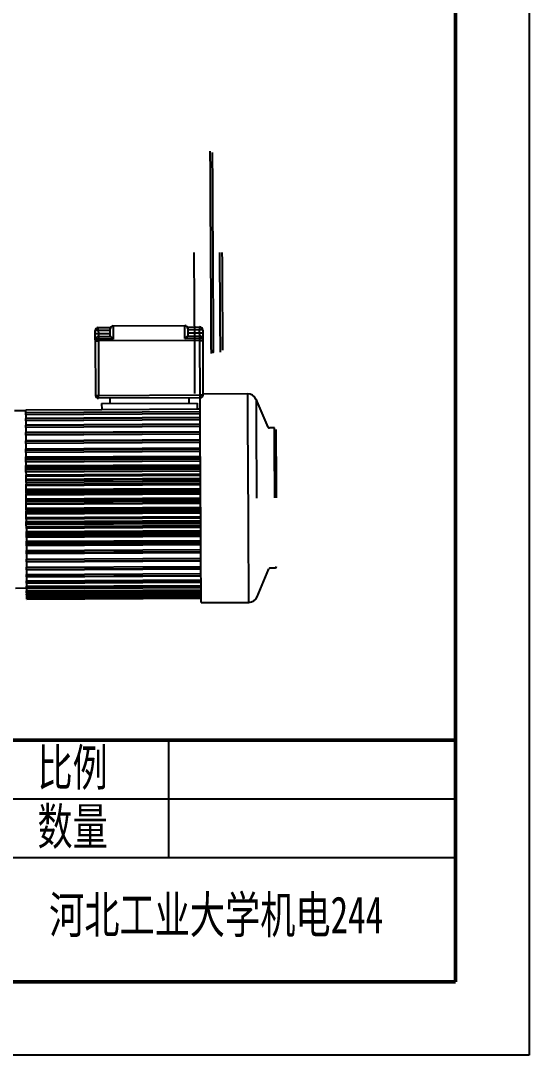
# Model space of a CAD drawing. Header units: millimetres. Extents: x -1795330 to -1787343, y -899964 to -866814.
# Drawn here: x -1787411.9 to -1787342.9, y -899964.1 to -899823.6 of the extents above; entities that cross this region are included whole.
import ezdxf

# ---------------------------------------------------------------- set-up
doc = ezdxf.new("R2010")
doc.units = ezdxf.units.MM
for name, color, linetype, lineweight in [('粗实线', 7, 'Continuous', 50), ('细实线', 7, 'Continuous', 25), ('细直线', 160, 'Continuous', 25)]:
    doc.layers.add(name, color=color, linetype=linetype, lineweight=lineweight)
doc.styles.add('汉字', font='simfang.ttf', dxfattribs={"width": 0.7, "height": 5})

msp = doc.modelspace()

# ---------------------------------------------------------------- linework, layer by layer
at = {"color": 7, "linetype": 'Continuous', "lineweight": 25}
for p, q in [((-1787401.4, -899865.65), (-1787401.8, -899865.65)), ((-1787401.8, -899866.05), (-1787401.8, -899865.65)), ((-1787401.4, -899865.24), (-1787399.73, -899865.23)), ((-1787401.4, -899865.65), (-1787401.4, -899865.24)), ((-1787399.78, -899865.64), (-1787401.4, -899865.65)), ((-1787401.4, -899865.65), (-1787401.39, -899866.05)), ((-1787399.77, -899866.45), (-1787399.78, -899865.43)), ((-1787399.38, -899865.03), (-1787389.66, -899864.97)), ((-1787399.38, -899865.03), (-1787399.37, -899866.8)), ((-1787389.66, -899866.75), (-1787389.66, -899864.97)), ((-1787389.31, -899865.18), (-1787387.64, -899865.17)), ((-1787389.26, -899865.38), (-1787389.25, -899866.39)), ((-1787387.64, -899865.57), (-1787389.26, -899865.58)), ((-1787387.64, -899865.17), (-1787387.64, -899865.57)), ((-1787387.64, -899865.98), (-1787387.64, -899865.57)), ((-1787387.23, -899865.57), (-1787387.64, -899865.57)), ((-1787387.23, -899865.57), (-1787387.23, -899865.97)), ((-1787401.8, -899866.05), (-1787401.39, -899866.05)), ((-1787401.8, -899866.86), (-1787401.8, -899866.05)), ((-1787401.79, -899867.06), (-1787401.8, -899866.86)), ((-1787401.79, -899867.06), (-1787401.39, -899867.06)), ((-1787401.75, -899874.45), (-1787401.79, -899867.06)), ((-1787401.39, -899866.05), (-1787399.78, -899866.04)), ((-1787401.39, -899866.05), (-1787401.39, -899866.46)), ((-1787401.39, -899866.46), (-1787399.76, -899866.45)), ((-1787401.39, -899866.46), (-1787401.39, -899866.81)), ((-1787399.37, -899866.8), (-1787401.39, -899866.81)), ((-1787401.39, -899866.81), (-1787401.39, -899867.06)), ((-1787387.63, -899866.99), (-1787401.39, -899867.06)), ((-1787401.39, -899867.06), (-1787401.35, -899874.45)), ((-1787387.63, -899866.73), (-1787389.66, -899866.75)), ((-1787389.26, -899866.39), (-1787387.63, -899866.38)), ((-1787389.25, -899865.98), (-1787387.64, -899865.98)), ((-1787387.64, -899865.98), (-1787387.23, -899865.97)), ((-1787387.63, -899866.38), (-1787387.64, -899865.98)), ((-1787387.63, -899866.73), (-1787387.63, -899866.38)), ((-1787387.63, -899866.99), (-1787387.63, -899866.73)), ((-1787387.63, -899866.99), (-1787387.23, -899866.98)), ((-1787387.59, -899874.37), (-1787387.63, -899866.99)), ((-1787387.23, -899865.97), (-1787387.23, -899866.78)), ((-1787387.23, -899866.78), (-1787387.23, -899866.98)), ((-1787387.23, -899866.98), (-1787387.19, -899874.37)), ((-1787401.75, -899874.45), (-1787401.35, -899874.45)), ((-1787401.35, -899874.45), (-1787387.59, -899874.37)), ((-1787401.35, -899874.85), (-1787401.35, -899874.45)), ((-1787387.59, -899874.78), (-1787401.35, -899874.85)), ((-1787400.94, -899875.56), (-1787387.99, -899875.49)), ((-1787399.83, -899874.84), (-1787399.83, -899875.55)), ((-1787389.11, -899874.79), (-1787389.1, -899875.49)), ((-1787387.99, -899875.49), (-1787387.98, -899876.3)), ((-1787387.59, -899874.78), (-1787387.59, -899874.37)), ((-1787387.59, -899874.37), (-1787387.19, -899874.37)), ((-1787387.59, -899874.78), (-1787387.59, -899874.78)), ((-1787381.11, -899874.24), (-1787387.19, -899874.27)), ((-1787387.19, -899874.37), (-1787387.19, -899874.37)), ((-1787378.36, -899878.75), (-1787379.99, -899874.97)), ((-1787411.25, -899876.53), (-1787412.75, -899876.53)), ((-1787411.25, -899876.42), (-1787400.93, -899876.37)), ((-1787411.25, -899876.8), (-1787411.25, -899876.42)), ((-1787387.58, -899876.67), (-1787411.25, -899876.8)), ((-1787387.58, -899876.69), (-1787411.25, -899876.82)), ((-1787411.25, -899876.82), (-1787411.25, -899876.8)), ((-1787411.25, -899877.1), (-1787411.25, -899876.82)), ((-1787400.94, -899875.56), (-1787400.93, -899876.37)), ((-1787400.93, -899876.37), (-1787387.98, -899876.3)), ((-1787387.98, -899876.3), (-1787387.58, -899876.29)), ((-1787387.58, -899876.97), (-1787411.25, -899877.1)), ((-1787411.25, -899877.1), (-1787411.25, -899877.58)), ((-1787387.57, -899877.45), (-1787411.25, -899877.58)), ((-1787387.57, -899877.49), (-1787411.25, -899877.62)), ((-1787411.25, -899877.62), (-1787411.25, -899877.58)), ((-1787411.24, -899877.9), (-1787411.25, -899877.62)), ((-1787387.57, -899877.77), (-1787411.24, -899877.9)), ((-1787411.24, -899877.9), (-1787411.24, -899878.49)), ((-1787387.57, -899878.36), (-1787411.24, -899878.49)), ((-1787387.57, -899878.41), (-1787411.24, -899878.54)), ((-1787411.24, -899878.54), (-1787411.24, -899878.49)), ((-1787411.24, -899878.82), (-1787411.24, -899878.54)), ((-1787387.57, -899878.7), (-1787411.24, -899878.82)), ((-1787411.24, -899878.82), (-1787411.24, -899879.51)), ((-1787387.56, -899879.38), (-1787411.24, -899879.51)), ((-1787387.56, -899879.45), (-1787411.24, -899879.58)), ((-1787411.24, -899879.58), (-1787411.24, -899879.51)), ((-1787411.23, -899879.86), (-1787411.24, -899879.58)), ((-1787377.5, -899878.87), (-1787378.17, -899878.87)), ((-1787387.56, -899879.73), (-1787411.23, -899879.86)), ((-1787411.23, -899879.86), (-1787411.23, -899880.63)), ((-1787387.56, -899880.5), (-1787411.23, -899880.63)), ((-1787387.56, -899880.58), (-1787411.23, -899880.71)), ((-1787411.23, -899880.71), (-1787411.23, -899880.63)), ((-1787411.23, -899881), (-1787411.23, -899880.71)), ((-1787387.55, -899880.87), (-1787411.23, -899881)), ((-1787411.23, -899881), (-1787411.22, -899881.7)), ((-1787411.22, -899881.7), (-1787387.55, -899881.57)), ((-1787411.22, -899881.78), (-1787411.22, -899881.7)), ((-1787387.55, -899881.71), (-1787411.22, -899881.84)), ((-1787411.22, -899881.84), (-1787411.22, -899881.78)), ((-1787387.55, -899881.81), (-1787411.22, -899881.94)), ((-1787411.22, -899881.94), (-1787411.22, -899881.84)), ((-1787411.22, -899882.22), (-1787411.22, -899881.94)), ((-1787387.55, -899882.09), (-1787411.22, -899882.22)), ((-1787411.22, -899882.22), (-1787411.22, -899882.82)), ((-1787411.22, -899882.82), (-1787387.54, -899882.69)), ((-1787411.22, -899882.88), (-1787411.22, -899882.82)), ((-1787411.22, -899883.13), (-1787411.22, -899882.88)), ((-1787387.54, -899882.96), (-1787411.22, -899883.09)), ((-1787387.54, -899883), (-1787411.22, -899883.13)), ((-1787387.54, -899883.12), (-1787411.22, -899883.25)), ((-1787411.22, -899883.25), (-1787411.22, -899883.13)), ((-1787411.21, -899883.52), (-1787411.22, -899883.25)), ((-1787387.54, -899883.39), (-1787411.21, -899883.52)), ((-1787411.21, -899883.52), (-1787411.21, -899883.99)), ((-1787411.21, -899883.99), (-1787387.54, -899883.87)), ((-1787411.21, -899884.06), (-1787411.21, -899883.99)), ((-1787411.21, -899884.48), (-1787411.21, -899884.06)), ((-1787387.54, -899884.12), (-1787411.21, -899884.25)), ((-1787387.54, -899884.35), (-1787411.21, -899884.48)), ((-1787411.21, -899884.62), (-1787411.21, -899884.48)), ((-1787387.53, -899884.49), (-1787411.21, -899884.62)), ((-1787411.21, -899884.87), (-1787411.21, -899884.62)), ((-1787387.53, -899884.74), (-1787411.21, -899884.87)), ((-1787411.21, -899884.87), (-1787411.2, -899885.23)), ((-1787411.2, -899885.23), (-1787387.53, -899885.1)), ((-1787411.2, -899885.28), (-1787411.2, -899885.23)), ((-1787411.2, -899885.87), (-1787411.2, -899885.28)), ((-1787387.53, -899885.34), (-1787411.2, -899885.47)), ((-1787387.53, -899885.74), (-1787411.2, -899885.87)), ((-1787411.2, -899886.03), (-1787411.2, -899885.87)), ((-1787387.53, -899885.9), (-1787411.2, -899886.03)), ((-1787411.2, -899886.27), (-1787411.2, -899886.03)), ((-1787387.53, -899886.14), (-1787411.2, -899886.27)), ((-1787411.2, -899886.27), (-1787411.2, -899886.5)), ((-1787411.2, -899886.5), (-1787387.52, -899886.37)), ((-1787411.2, -899886.54), (-1787411.2, -899886.5)), ((-1787411.19, -899887.29), (-1787411.2, -899886.54)), ((-1787387.52, -899886.6), (-1787411.2, -899886.73)), ((-1787411.19, -899887.21), (-1787387.52, -899887.08)), ((-1787387.52, -899887.16), (-1787411.19, -899887.29)), ((-1787411.19, -899887.47), (-1787411.19, -899887.29)), ((-1787387.52, -899887.34), (-1787411.19, -899887.47)), ((-1787411.19, -899887.69), (-1787411.19, -899887.47)), ((-1787387.52, -899887.56), (-1787411.19, -899887.69)), ((-1787411.19, -899887.79), (-1787387.52, -899887.66)), ((-1787411.19, -899887.69), (-1787411.19, -899887.79)), ((-1787411.19, -899887.82), (-1787411.19, -899887.79)), ((-1787411.19, -899888.66), (-1787411.19, -899887.82)), ((-1787387.52, -899887.87), (-1787411.19, -899888)), ((-1787411.19, -899888.49), (-1787387.51, -899888.36)), ((-1787387.51, -899888.56), (-1787411.19, -899888.69)), ((-1787411.19, -899888.72), (-1787387.51, -899888.59)), ((-1787411.19, -899888.69), (-1787411.19, -899888.66)), ((-1787411.19, -899888.69), (-1787411.19, -899888.72)), ((-1787411.18, -899888.93), (-1787411.19, -899888.72)), ((-1787387.51, -899888.8), (-1787411.18, -899888.93)), ((-1787411.18, -899889.13), (-1787411.18, -899888.93)), ((-1787411.18, -899889.13), (-1787387.51, -899889)), ((-1787411.18, -899889.95), (-1787411.18, -899889.11)), ((-1787387.51, -899889.15), (-1787411.18, -899889.28)), ((-1787411.18, -899889.77), (-1787387.51, -899889.64)), ((-1787387.5, -899889.86), (-1787411.18, -899889.99)), ((-1787411.18, -899889.99), (-1787411.18, -899889.95)), ((-1787411.18, -899889.99), (-1787411.18, -899890.15)), ((-1787411.18, -899890.15), (-1787387.5, -899890.02)), ((-1787411.18, -899890.38), (-1787411.18, -899890.15)), ((-1787387.5, -899890.25), (-1787411.18, -899890.38)), ((-1787411.18, -899890.55), (-1787411.18, -899890.38)), ((-1787411.18, -899890.55), (-1787387.5, -899890.42)), ((-1787387.5, -899890.43), (-1787411.18, -899890.56)), ((-1787411.17, -899891.23), (-1787411.18, -899890.56)), ((-1787411.17, -899891.03), (-1787387.5, -899890.9)), ((-1787387.5, -899891.14), (-1787411.17, -899891.27)), ((-1787411.17, -899891.27), (-1787411.17, -899891.23)), ((-1787411.17, -899891.27), (-1787411.17, -899891.56)), ((-1787411.17, -899891.56), (-1787387.5, -899891.43)), ((-1787411.17, -899891.81), (-1787411.17, -899891.56)), ((-1787387.49, -899891.68), (-1787411.17, -899891.81)), ((-1787411.17, -899891.96), (-1787411.17, -899891.81)), ((-1787411.17, -899891.96), (-1787387.49, -899891.83)), ((-1787411.16, -899892.47), (-1787411.17, -899891.96)), ((-1787411.17, -899892.27), (-1787387.49, -899892.14)), ((-1787387.49, -899892.39), (-1787411.16, -899892.52)), ((-1787411.16, -899892.52), (-1787411.16, -899892.47)), ((-1787411.16, -899892.52), (-1787411.16, -899892.94)), ((-1787411.16, -899892.94), (-1787387.49, -899892.81)), ((-1787411.16, -899893.2), (-1787411.16, -899892.94)), ((-1787387.49, -899893.07), (-1787411.16, -899893.2)), ((-1787411.16, -899893.33), (-1787387.49, -899893.2)), ((-1787411.16, -899893.33), (-1787411.16, -899893.2)), ((-1787411.16, -899893.67), (-1787411.16, -899893.33)), ((-1787411.16, -899893.47), (-1787387.49, -899893.34)), ((-1787387.48, -899893.6), (-1787411.16, -899893.73)), ((-1787411.16, -899893.73), (-1787411.16, -899893.67)), ((-1787411.16, -899893.73), (-1787411.15, -899894.27)), ((-1787411.15, -899894.27), (-1787387.48, -899894.14)), ((-1787411.15, -899894.54), (-1787411.15, -899894.27)), ((-1787387.48, -899894.41), (-1787411.15, -899894.54)), ((-1787411.15, -899894.65), (-1787387.48, -899894.52)), ((-1787411.15, -899894.65), (-1787411.15, -899894.54)), ((-1787411.15, -899894.81), (-1787411.15, -899894.65)), ((-1787387.48, -899894.75), (-1787411.15, -899894.88)), ((-1787411.15, -899894.88), (-1787411.15, -899894.81)), ((-1787411.15, -899894.88), (-1787411.15, -899895.53)), ((-1787411.15, -899895.53), (-1787387.47, -899895.4)), ((-1787411.15, -899895.81), (-1787411.15, -899895.53)), ((-1787387.47, -899895.68), (-1787411.15, -899895.81)), ((-1787411.15, -899895.9), (-1787387.47, -899895.77)), ((-1787411.15, -899895.9), (-1787411.15, -899895.81)), ((-1787387.47, -899895.82), (-1787411.15, -899895.95)), ((-1787411.15, -899895.95), (-1787411.15, -899895.9)), ((-1787411.15, -899895.95), (-1787411.14, -899896.71)), ((-1787411.14, -899896.71), (-1787387.47, -899896.58)), ((-1787411.14, -899897), (-1787411.14, -899896.71)), ((-1787387.47, -899896.87), (-1787411.14, -899897)), ((-1787411.14, -899897.07), (-1787387.47, -899896.94)), ((-1787411.14, -899897.07), (-1787411.14, -899897)), ((-1787411.14, -899897.07), (-1787411.14, -899897.8)), ((-1787411.14, -899897.8), (-1787387.46, -899897.67)), ((-1787411.13, -899898.09), (-1787411.14, -899897.8)), ((-1787387.46, -899897.96), (-1787411.13, -899898.09)), ((-1787378.07, -899897.89), (-1787377.39, -899897.89)), ((-1787411.13, -899898.15), (-1787387.46, -899898.02)), ((-1787411.13, -899898.15), (-1787411.13, -899898.09)), ((-1787411.13, -899898.15), (-1787411.13, -899898.78)), ((-1787411.13, -899898.78), (-1787387.46, -899898.65)), ((-1787411.13, -899899.07), (-1787411.13, -899898.78)), ((-1787387.46, -899898.94), (-1787411.13, -899899.07)), ((-1787411.13, -899899.11), (-1787387.45, -899898.98)), ((-1787411.13, -899899.11), (-1787411.13, -899899.07)), ((-1787411.13, -899899.11), (-1787411.13, -899899.64)), ((-1787379.84, -899901.82), (-1787378.26, -899898.02)), ((-1787412.62, -899900.61), (-1787411.12, -899900.6)), ((-1787411.13, -899899.64), (-1787387.45, -899899.51)), ((-1787411.12, -899899.92), (-1787411.13, -899899.64)), ((-1787387.45, -899899.79), (-1787411.12, -899899.92)), ((-1787411.12, -899899.96), (-1787387.45, -899899.83)), ((-1787411.12, -899899.96), (-1787411.12, -899899.92)), ((-1787411.12, -899899.96), (-1787411.12, -899900.38)), ((-1787411.12, -899900.38), (-1787387.45, -899900.25)), ((-1787411.12, -899900.65), (-1787411.12, -899900.38)), ((-1787387.45, -899900.52), (-1787411.12, -899900.65)), ((-1787411.12, -899900.67), (-1787387.45, -899900.54)), ((-1787411.12, -899900.67), (-1787411.12, -899900.65)), ((-1787411.12, -899900.67), (-1787411.12, -899900.98)), ((-1787411.12, -899900.98), (-1787387.44, -899900.85)), ((-1787411.12, -899901.24), (-1787411.12, -899900.98)), ((-1787387.44, -899901.11), (-1787411.12, -899901.24)), ((-1787411.12, -899901.25), (-1787387.44, -899901.12)), ((-1787411.12, -899901.25), (-1787411.12, -899901.24)), ((-1787411.12, -899901.25), (-1787411.12, -899901.44)), ((-1787411.12, -899901.44), (-1787387.44, -899901.31)), ((-1787411.11, -899901.68), (-1787411.12, -899901.44)), ((-1787387.44, -899901.55), (-1787411.11, -899901.68)), ((-1787411.11, -899901.69), (-1787387.44, -899901.56)), ((-1787411.11, -899901.74), (-1787387.44, -899901.61)), ((-1787411.11, -899901.69), (-1787411.11, -899901.68)), ((-1787411.11, -899901.69), (-1787411.11, -899901.74)), ((-1787411.11, -899901.97), (-1787411.11, -899901.74)), ((-1787387.44, -899901.84), (-1787411.11, -899901.97)), ((-1787411.11, -899901.98), (-1787387.44, -899901.85)), ((-1787411.11, -899901.98), (-1787411.11, -899901.97)), ((-1787411.11, -899902.11), (-1787387.44, -899901.98)), ((-1787411.11, -899902.11), (-1787411.11, -899901.98)), ((-1787387.44, -899901.98), (-1787411.11, -899902.11)), ((-1787411.11, -899902.11), (-1787411.11, -899902.11)), ((-1787387.44, -899902.6), (-1787380.96, -899902.56))]:
    msp.add_line(p, q, dxfattribs=at)
at = {"color": 7, "linetype": 'Continuous', "lineweight": 25, "flags": 128}
for points in [[(-1787386.05, -899868.78), (-1787386.05, -899868.76), (-1787386.05, -899868.63), (-1787386.05, -899868.4), (-1787386.06, -899868.07), (-1787386.06, -899867.65), (-1787386.06, -899867.13), (-1787386.06, -899866.53), (-1787386.07, -899865.84), (-1787386.07, -899865.07), (-1787386.08, -899864.22), (-1787386.08, -899863.31), (-1787386.09, -899862.33), (-1787386.09, -899861.31), (-1787386.1, -899860.23), (-1787386.1, -899859.12), (-1787386.11, -899857.97), (-1787386.12, -899856.81), (-1787386.12, -899855.63), (-1787386.13, -899854.45), (-1787386.14, -899853.27), (-1787386.14, -899852.1), (-1787386.15, -899850.96), (-1787386.16, -899849.85), (-1787386.16, -899848.77), (-1787386.17, -899847.74), (-1787386.17, -899846.77), (-1787386.18, -899845.86), (-1787386.18, -899845.01), (-1787386.19, -899844.24), (-1787386.19, -899843.55), (-1787386.19, -899842.94), (-1787386.2, -899842.43), (-1787386.2, -899842), (-1787386.2, -899841.68), (-1787386.2, -899841.45), (-1787386.2, -899841.32), (-1787386.2, -899841.29)], [(-1787385.94, -899841.47), (-1787385.94, -899841.52), (-1787385.93, -899841.67), (-1787385.93, -899841.93), (-1787385.93, -899842.29), (-1787385.93, -899842.74), (-1787385.93, -899843.29), (-1787385.92, -899843.92), (-1787385.92, -899844.64), (-1787385.91, -899845.44), (-1787385.91, -899846.32), (-1787385.9, -899847.25), (-1787385.9, -899848.25), (-1787385.89, -899849.3), (-1787385.89, -899850.4), (-1787385.88, -899851.53), (-1787385.87, -899852.68), (-1787385.87, -899853.85), (-1787385.86, -899855.04), (-1787385.85, -899856.22), (-1787385.85, -899857.39), (-1787385.84, -899858.55), (-1787385.84, -899859.68), (-1787385.83, -899860.77), (-1787385.82, -899861.82), (-1787385.82, -899862.82), (-1787385.81, -899863.76), (-1787385.81, -899864.63), (-1787385.8, -899865.43), (-1787385.8, -899866.15), (-1787385.8, -899866.79), (-1787385.79, -899867.34), (-1787385.79, -899867.79), (-1787385.79, -899868.14), (-1787385.79, -899868.4), (-1787385.79, -899868.55), (-1787385.79, -899868.61), (-1787385.79, -899868.61)], [(-1787388.42, -899855.05), (-1787388.42, -899856.45), (-1787388.41, -899857.84), (-1787388.4, -899859.22), (-1787388.39, -899860.57), (-1787388.39, -899861.89), (-1787388.38, -899863.18), (-1787388.37, -899864.43), (-1787388.36, -899865.62), (-1787388.36, -899866.76), (-1787388.35, -899867.83), (-1787388.35, -899868.84), (-1787388.34, -899869.77), (-1787388.34, -899870.63), (-1787388.33, -899871.4), (-1787388.33, -899872.09), (-1787388.33, -899872.68), (-1787388.32, -899873.18), (-1787388.32, -899873.58), (-1787388.32, -899873.89), (-1787388.32, -899874.09), (-1787388.32, -899874.19), (-1787388.32, -899874.21)], [(-1787384.82, -899868.6), (-1787384.82, -899868.55), (-1787384.82, -899868.39), (-1787384.83, -899868.14), (-1787384.83, -899867.78), (-1787384.83, -899867.33), (-1787384.83, -899866.78), (-1787384.84, -899866.15), (-1787384.84, -899865.43), (-1787384.84, -899864.63), (-1787384.85, -899863.75), (-1787384.85, -899862.81), (-1787384.86, -899861.82), (-1787384.87, -899860.77), (-1787384.87, -899859.67), (-1787384.88, -899858.54), (-1787384.88, -899857.39), (-1787384.89, -899856.21), (-1787384.9, -899855.03)], [(-1787384.61, -899855.03), (-1787384.6, -899856.19), (-1787384.6, -899857.34), (-1787384.59, -899858.47), (-1787384.58, -899859.57), (-1787384.58, -899860.64), (-1787384.57, -899861.67), (-1787384.57, -899862.65), (-1787384.56, -899863.57), (-1787384.56, -899864.42), (-1787384.55, -899865.2), (-1787384.55, -899865.91), (-1787384.55, -899866.53), (-1787384.54, -899867.07), (-1787384.54, -899867.51), (-1787384.54, -899867.86), (-1787384.54, -899868.11), (-1787384.54, -899868.26), (-1787384.54, -899868.31)], [(-1787387.44, -899902.6), (-1787387.44, -899902.59), (-1787387.44, -899902.52), (-1787387.44, -899902.38), (-1787387.44, -899902.16), (-1787387.44, -899901.88), (-1787387.44, -899901.53), (-1787387.44, -899901.12), (-1787387.45, -899900.64), (-1787387.45, -899900.1), (-1787387.45, -899899.5), (-1787387.46, -899898.85), (-1787387.46, -899898.14), (-1787387.46, -899897.38), (-1787387.47, -899896.58), (-1787387.47, -899895.74), (-1787387.48, -899894.86), (-1787387.48, -899893.95), (-1787387.49, -899893.01), (-1787387.49, -899892.05), (-1787387.5, -899891.07), (-1787387.5, -899890.08), (-1787387.51, -899889.08), (-1787387.51, -899888.07), (-1787387.52, -899887.07), (-1787387.53, -899886.07), (-1787387.53, -899885.09), (-1787387.54, -899884.12), (-1787387.54, -899883.18), (-1787387.55, -899882.26), (-1787387.55, -899881.37), (-1787387.56, -899880.52), (-1787387.56, -899879.7), (-1787387.56, -899878.94), (-1787387.57, -899878.21), (-1787387.57, -899877.55), (-1787387.58, -899876.93), (-1787387.58, -899876.37), (-1787387.58, -899875.88), (-1787387.58, -899875.44), (-1787387.59, -899875.08), (-1787387.59, -899874.78)], [(-1787381.03, -899888.4), (-1787381.04, -899887.39), (-1787381.05, -899886.38), (-1787381.05, -899885.39), (-1787381.06, -899884.41), (-1787381.06, -899883.45), (-1787381.07, -899882.52), (-1787381.07, -899881.61), (-1787381.08, -899880.74), (-1787381.08, -899879.91), (-1787381.09, -899879.12), (-1787381.09, -899878.38), (-1787381.09, -899877.7), (-1787381.1, -899877.06), (-1787381.1, -899876.48), (-1787381.1, -899875.97), (-1787381.11, -899875.52), (-1787381.11, -899875.13), (-1787381.11, -899874.81), (-1787381.11, -899874.56), (-1787381.11, -899874.38), (-1787381.11, -899874.27), (-1787381.11, -899874.24)], [(-1787379.99, -899874.97), (-1787379.99, -899874.98), (-1787379.99, -899875.05), (-1787379.99, -899875.19), (-1787379.99, -899875.41), (-1787379.99, -899875.69), (-1787379.99, -899876.04), (-1787379.98, -899876.45), (-1787379.98, -899876.93), (-1787379.98, -899877.48), (-1787379.97, -899878.07), (-1787379.97, -899878.73), (-1787379.97, -899879.44), (-1787379.96, -899880.19), (-1787379.96, -899880.99), (-1787379.95, -899881.82), (-1787379.95, -899882.7), (-1787379.94, -899883.6), (-1787379.94, -899884.53), (-1787379.93, -899885.47), (-1787379.93, -899886.44), (-1787379.92, -899887.41), (-1787379.92, -899888.39)], [(-1787377.45, -899888.38), (-1787377.45, -899887.55), (-1787377.46, -899886.73), (-1787377.46, -899885.92), (-1787377.46, -899885.13), (-1787377.47, -899884.36), (-1787377.47, -899883.62), (-1787377.48, -899882.92), (-1787377.48, -899882.27), (-1787377.48, -899881.66), (-1787377.49, -899881.09), (-1787377.49, -899880.59), (-1787377.49, -899880.14), (-1787377.49, -899879.76), (-1787377.5, -899879.44), (-1787377.5, -899879.19), (-1787377.5, -899879.01), (-1787377.5, -899878.91), (-1787377.5, -899878.87)], [(-1787377.3, -899879.07), (-1787377.3, -899879.11), (-1787377.29, -899879.21), (-1787377.29, -899879.39), (-1787377.29, -899879.63), (-1787377.29, -899879.94), (-1787377.29, -899880.32), (-1787377.29, -899880.75), (-1787377.28, -899881.25), (-1787377.28, -899881.8), (-1787377.28, -899882.4), (-1787377.27, -899883.04), (-1787377.27, -899883.72), (-1787377.27, -899884.44), (-1787377.26, -899885.2), (-1787377.26, -899885.97), (-1787377.25, -899886.76), (-1787377.25, -899887.57), (-1787377.24, -899888.38)], [(-1787380.96, -899902.56), (-1787380.96, -899902.53), (-1787380.96, -899902.42), (-1787380.96, -899902.24), (-1787380.96, -899901.99), (-1787380.96, -899901.67), (-1787380.96, -899901.28), (-1787380.97, -899900.83), (-1787380.97, -899900.31), (-1787380.97, -899899.74), (-1787380.98, -899899.1), (-1787380.98, -899898.41), (-1787380.98, -899897.67), (-1787380.99, -899896.89), (-1787380.99, -899896.06), (-1787381, -899895.19), (-1787381, -899894.28), (-1787381.01, -899893.35), (-1787381.01, -899892.39), (-1787381.02, -899891.41), (-1787381.02, -899890.41), (-1787381.03, -899889.41), (-1787381.03, -899888.4)]]:
    msp.add_lwpolyline(points, dxfattribs=at)
at = {"color": 7, "linetype": 'Continuous', "lineweight": 25}
for centre, radius, start, end in [((-1787401.4, -899865.65), 0.405, 90.3143, 180.3143), ((-1787399.37, -899865.43), 0.405, 90.3143, 180.3143), ((-1787389.66, -899865.38), 0.405, 0.3143, 90.3143), ((-1787387.64, -899865.57), 0.405, 0.3143, 90.3143), ((-1787401.39, -899866.86), 0.405, 90.3143, 180.3143), ((-1787401.39, -899866.86), 0.405, 90.3143, 180.3143), ((-1787401.49, -899867.66), 0.853, 83.6107, 111.268), ((-1787387.63, -899866.78), 0.405, 0.3143, 90.3143), ((-1787387.53, -899867.58), 0.853, 69.3606, 97.0179), ((-1787401.35, -899874.45), 0.405, 180.3143, 270.3143), ((-1787387.59, -899874.37), 0.405, 270.3143, 0.3143), ((-1787381.11, -899875.45), 1.21, 23.3143, 90.3143), ((-1787378.18, -899878.67), 0.202, 203.3143, 270.3143), ((-1787378.07, -899898.1), 0.202, 90.3143, 157.3143), ((-1787377.4, -899897.69), 0.202, 270.3143, 0.3143), ((-1787380.96, -899901.35), 1.21, 270.3143, 337.3143)]:
    msp.add_arc(centre, radius, start, end, dxfattribs=at)
for points, knots in [([(-1787399.76, -899866.45), (-1787399.75, -899866.45), (-1787399.72, -899866.46), (-1787399.64, -899866.52), (-1787399.53, -899866.62), (-1787399.43, -899866.73), (-1787399.38, -899866.79), (-1787399.37, -899866.8), (-1787399.37, -899866.8)], [0, 0, 0, 0, 0.186671, 0.371962, 0.648956, 0.930384, 0.997145, 1, 1, 1, 1]), ([(-1787389.66, -899866.75), (-1787389.65, -899866.74), (-1787389.64, -899866.73), (-1787389.59, -899866.67), (-1787389.49, -899866.57), (-1787389.38, -899866.46), (-1787389.3, -899866.4), (-1787389.28, -899866.39), (-1787389.26, -899866.39)], [0, 0, 0, 0, 0.002855, 0.0696165, 0.3510444, 0.6280382, 0.8133293, 1, 1, 1, 1]), ([(-1787387.19, -899874.37), (-1787387.19, -899874.41), (-1787387.19, -899874.46), (-1787387.23, -899874.56), (-1787387.27, -899874.63), (-1787387.32, -899874.68), (-1787387.38, -899874.72), (-1787387.43, -899874.75), (-1787387.49, -899874.77), (-1787387.54, -899874.78), (-1787387.57, -899874.78), (-1787387.59, -899874.78)], [0, 0, 0, 0, 0.365046, 0.560898, 0.695409, 0.788742, 0.854286, 0.925231, 0.953188, 0.98142, 1, 1, 1, 1])]:
    msp.add_open_spline(points, degree=3, knots=knots, dxfattribs=at)
at = {"layer": '粗实线'}
for p, q in [((-1787352.9, -899677.07), (-1787352.9, -899954.07)), ((-1787352.77, -899924.07), (-1787352.9, -899924.07)), ((-1787352.9, -899954.07), (-1787752.9, -899954.07))]:
    msp.add_line(p, q, dxfattribs=at)
at = {"layer": '粗实线', "color": 18, "true_color": 0x000000}
msp.add_line((-1787504.87, -899921.26), (-1787352.9, -899921.26), dxfattribs=at)
at = {"layer": '细实线'}
for p, q in [((-1787342.9, -899667.07), (-1787342.9, -899964.07)), ((-1787391.85, -899921.26), (-1787391.85, -899937.26)), ((-1787382.9, -899937.26), (-1787468.57, -899937.26)), ((-1787342.9, -899964.07), (-1787762.9, -899964.07))]:
    msp.add_line(p, q, dxfattribs=at)
at = {"layer": '细直线', "color": 18, "true_color": 0x000000}
for p, q in [((-1787417.9, -899929.26), (-1787352.9, -899929.26)), ((-1787352.9, -899937.26), (-1787382.9, -899937.26))]:
    msp.add_line(p, q, dxfattribs=at)

# ---------------------------------------------------------------- texts
at = {"layer": '粗实线', "insert": (-1787385.4, -899945.26), "char_height": 5, "attachment_point": 5, "style": '汉字'}
msp.add_mtext_dynamic_manual_height_columns('河北工业大学机电244', width=65, gutter_width=25, heights=[0], dxfattribs=at)
at = {"layer": '细实线', "char_height": 5, "attachment_point": 5, "style": '汉字'}
for s, insert in [('比例', (-1787404.88, -899925.26)), ('数量', (-1787404.88, -899933.26))]:
    msp.add_mtext_dynamic_manual_height_columns(s, width=26.0494, gutter_width=25, heights=[0], dxfattribs=dict(at, insert=insert))

doc.saveas('drawing.dxf')
